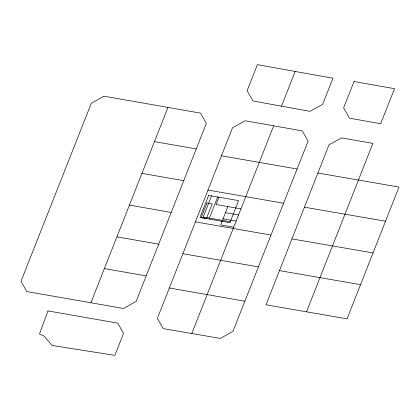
<?xml version="1.0" encoding="UTF-8"?>
<svg xmlns="http://www.w3.org/2000/svg" width="420" height="420" viewBox="0 0 420 420"><rect width="100%" height="100%" fill="white"/><g stroke="black" fill="none" stroke-linecap="round" stroke-linejoin="round"><path stroke-width="0.63" d="M90.909 302.768L123.475 308.48L136.106 301.471L206.32 123.391L200.519 113.127L103.955 96.201L91.324 103.215L21 281.332L26.828 291.564L90.909 302.768L167.953 107.415M211.543 195.909L203.212 217.046L230.276 221.76M209.37 218.117L217.691 196.98M218.999 197.206L216.116 204.535L240.938 208.861M227.871 206.582L220.663 224.894L233.725 227.173M191.793 333.522L273.698 125.811L302.264 130.883L308.091 141.146L232.942 331.364L220.311 338.405L163.191 328.624L157.364 318.386L232.528 127.769L245.159 120.761L273.698 125.811M281.494 106.166L295.192 71.463L332.96 78.199L322.633 104.38L309.976 111.347L252.934 100.968L247.133 90.704L257.428 64.627L295.192 71.463M306.537 311.813L372.871 143.393L341.576 137.897L328.944 144.931L266.007 304.799L347.067 318.848L399 187.058L317.887 173.04M304.432 207.197L385.544 221.214M291.947 238.907L373.034 252.929M279.463 270.617L360.549 284.66M221.471 155.804L297.098 168.998M141.928 173.371L183.724 180.689M207.958 190.066L283.558 203.238M225.466 212.688L238.534 214.961M223.062 218.789L236.129 221.067M129.418 205.107L171.213 212.431M270.989 235.058L195.416 221.881M116.907 236.849L158.702 244.167M182.873 253.696L258.416 266.905M104.396 268.585L146.186 275.909M169.36 287.983L244.844 301.219M154.471 141.603L196.234 148.953M47.974 310.926L39.501 333.984L44.005 336.031L52.164 345.466L114.854 355.373L123.533 333.359L117.705 323.127L47.974 310.926M208.646 195.405L199.962 217.455L229.913 222.673L238.602 200.624L208.646 195.405M206.966 202.939L201.196 217.586L206.425 218.5L212.195 203.852L206.966 202.939M354.05 81.517L343.607 107.835L349.377 118.125L380.641 123.753L394.543 88.683L354.05 81.517"/></g></svg>
